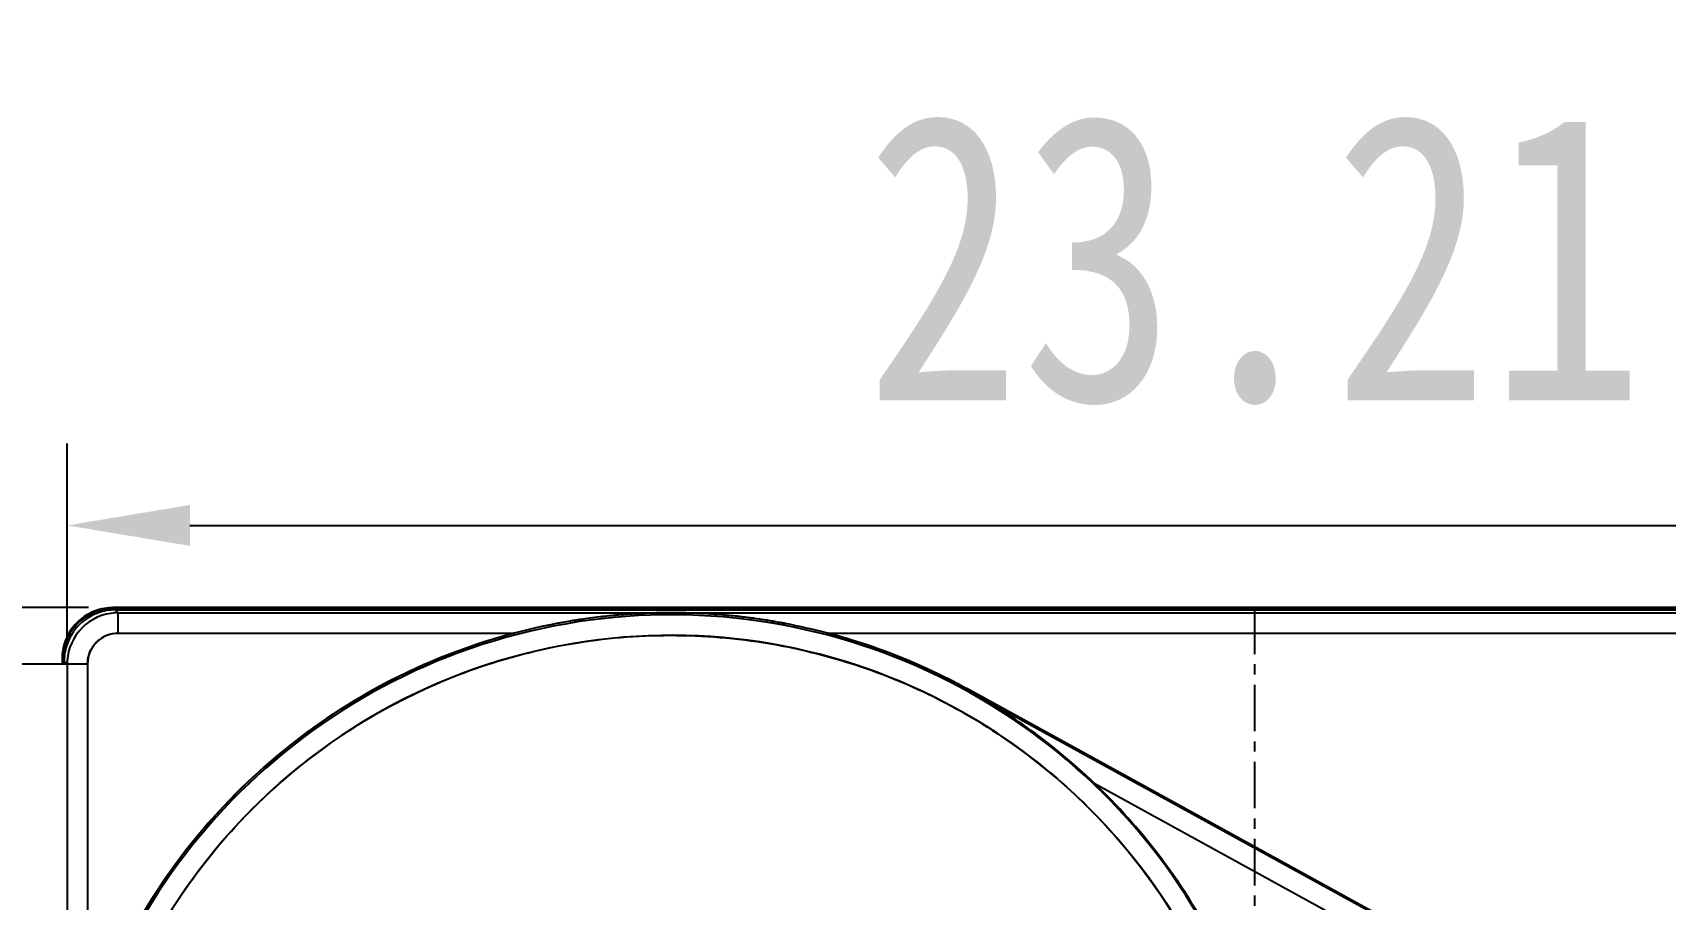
# Model space of a CAD drawing. Header units: inches. Extents: x 759 to 899, y 139 to 233.
# Drawn here: x 803.98 to 819.93, y 210.7 to 219.18 of the extents above; entities that cross this region are included whole.
import ezdxf

# ---------------------------------------------------------------- set-up
doc = ezdxf.new("R2010")
doc.units = ezdxf.units.IN
doc.header["$LTSCALE"] = 1.21
doc.header["$MEASUREMENT"] = 0
doc.header["$PDMODE"] = 3
doc.header["$PDSIZE"] = 0.3125
doc.linetypes.add('CENTER', pattern=[0.6, 0.375, -0.075, 0.075, -0.075])
doc.layers.get('0').update_dxf_attribs({"linetype": 'CONTINUOUS'})
doc.layers.get('Defpoints').update_dxf_attribs({"linetype": 'CONTINUOUS'})
doc.styles.get("Standard").update_dxf_attribs({"font": 'txt', "width": 0.8})
doc.dimstyles.new('lqq', dxfattribs={"dimscale": 0.8, "dimtxt": 3.5, "dimasz": 1.5, "dimexe": 1, "dimexo": 0.3, "dimgap": 1.5, "dimtad": 1, "dimtoh": 1, "dimdsep": 46, "dimtxsty": 'Standard', "dimcen": 2.5, "dimclrd": 4, "dimclre": 4, "dimclrt": 3, "dimazin": 2, "dimtfac": 0.714286, "dimtmove": 0, "dimatfit": 3, "dimfxl": 1, "dimtolj": 1, "dimtzin": 0, "dimlwd": -1, "dimlwe": -1, "dimarcsym": 0})

# ---------------------------------------------------------------- blocks, each defined once
blk = doc.blocks.new('*D0')
at = {"color": 4}
for p, q in [((799.668, 207.743), (799.668, 220.918)), ((832.168, 207.743), (832.168, 220.918)), ((800.868, 220.118), (830.968, 220.118))]:
    blk.add_line(p, q, dxfattribs=at)
for points in [[(800.868, 220.318), (800.868, 219.918), (799.668, 220.118)], [(830.968, 219.918), (830.968, 220.318), (832.168, 220.118)]]:
    blk.add_solid(points, dxfattribs=at)
at = {"layer": 'Defpoints', "color": 0}
for p in [(832.168, 220.118), (799.668, 207.503), (832.168, 207.503)]:
    blk.add_point(p, dxfattribs=at)
at = {"color": 3, "insert": (816.263, 222.718), "char_height": 2.8, "attachment_point": 5}
blk.add_mtext('\\A1;32.5', dxfattribs=at)
blk = doc.blocks.new('*D2')
at = {"color": 4}
for p, q in [((804.527, 213.554), (794.855, 213.554)), ((795.655, 212.354), (795.655, 202.653)), ((804.527, 201.453), (794.855, 201.453))]:
    blk.add_line(p, q, dxfattribs=at)
for points in [[(795.855, 212.354), (795.455, 212.354), (795.655, 213.554)], [(795.455, 202.653), (795.855, 202.653), (795.655, 201.453)]]:
    blk.add_solid(points, dxfattribs=at)
at = {"layer": 'Defpoints', "color": 0}
for p in [(804.767, 213.554), (795.655, 201.453), (804.767, 201.453)]:
    blk.add_point(p, dxfattribs=at)
at = {"color": 3, "insert": (793.055, 207.503), "char_height": 2.8, "attachment_point": 5, "rotation": 90}
blk.add_mtext('\\A1;12.1', dxfattribs=at)
blk = doc.blocks.new('*D3')
at = {"color": 4}
for p, q in [((804.317, 213.244), (804.317, 215.158)), ((827.529, 213.243), (827.529, 215.158)), ((805.517, 214.358), (826.329, 214.358))]:
    blk.add_line(p, q, dxfattribs=at)
for points in [[(805.517, 214.558), (805.517, 214.158), (804.317, 214.358)], [(826.329, 214.158), (826.329, 214.558), (827.529, 214.358)]]:
    blk.add_solid(points, dxfattribs=at)
at = {"layer": 'Defpoints', "color": 0}
for p in [(827.529, 214.358), (804.317, 213.004), (827.529, 213.003)]:
    blk.add_point(p, dxfattribs=at)
at = {"color": 3, "insert": (815.923, 216.958), "char_height": 2.8, "attachment_point": 5}
blk.add_mtext('\\A1;23.21', dxfattribs=at)

msp = doc.modelspace()

# ---------------------------------------------------------------- linework, layer by layer
at = {"color": 0, "linetype": 'Continuous'}
for p, q in [((827.068, 213.554), (804.767, 213.554)), ((804.774, 213.547), (804.817, 213.504)), ((827.061, 213.547), (804.774, 213.547)), ((804.788, 213.533), (827.047, 213.533)), ((804.817, 213.304), (804.817, 213.504)), ((804.817, 213.504), (820.506, 213.504)), ((804.817, 213.304), (808.685, 213.304)), ((811.75, 213.304), (820.506, 213.304)), ((804.307, 213.003), (800.668, 213.003)), ((804.267, 213.054), (804.267, 213.003)), ((804.274, 213.047), (804.274, 213.003)), ((804.274, 213.047), (804.312, 213.009)), ((804.288, 213.004), (804.288, 213.033)), ((804.317, 213.004), (804.317, 208.594)), ((804.317, 213.004), (804.517, 213.004)), ((804.517, 213.004), (804.517, 209.374)), ((813.107, 212.762), (813.103, 212.755)), ((813.103, 212.755), (817.888, 210.125)), ((817.892, 210.133), (813.107, 212.762)), ((814.351, 211.839), (816.849, 210.467))]:
    msp.add_line(p, q, dxfattribs=at)
at = {"color": 1, "linetype": 'CENTER'}
msp.add_line((815.918, 213.554), (815.918, 201.453), dxfattribs=at)
at = {"color": 0, "linetype": 'Continuous'}
for centre, radius, start, end in [((804.767, 213.054), 0.5, 106.4715, 163.5153), ((810.218, 207.503), 5.981, 28.1664, 171.7214), ((804.817, 213.004), 0.5, 93.1234, 176.8786), ((804.774, 213.047), 0.5, 106.9331, 134.5996), ((804.788, 213.033), 0.5, 106.9583, 134.72), ((804.766, 213.057), 0.497, 105.0042, 121.0854), ((804.773, 213.049), 0.497, 104.9958, 121.5279), ((804.787, 213.035), 0.497, 104.9959, 121.557), ((804.764, 213.065), 0.489, 104.9294, 106.416), ((804.771, 213.057), 0.489, 104.922, 106.8874), ((804.768, 213.047), 0.507, 95.0669, 104.868), ((804.767, 213.052), 0.502, 95.0098, 104.9897), ((804.785, 213.043), 0.489, 104.922, 106.9132), ((804.775, 213.04), 0.507, 95.0676, 104.8602), ((804.774, 213.045), 0.502, 95.0087, 104.9811), ((804.789, 213.026), 0.507, 95.0679, 104.8602), ((804.788, 213.031), 0.502, 95.0086, 104.9812), ((804.77, 213.027), 0.527, 90.2894, 95.111), ((804.767, 213.055), 0.499, 90.0049, 95.0184), ((804.774, 213.048), 0.499, 90.6537, 95.0158), ((804.791, 213.007), 0.526, 91.7406, 95.1152), ((804.788, 213.033), 0.5, 91.5504, 95.014), ((804.777, 213.017), 0.53, 90.2955, 90.9047), ((804.774, 213.052), 0.495, 89.9969, 90.649), ((804.817, 213.006), 0.499, 90.0041, 95.0178), ((804.791, 213.004), 0.529, 90.9204, 91.7437), ((804.788, 213.036), 0.496, 90.6654, 91.5479), ((804.791, 213.003), 0.53, 90.2959, 90.9204), ((804.788, 213.038), 0.495, 89.9968, 90.6653), ((804.817, 213.004), 0.5, 89.9987, 93.1234), ((804.817, 213.007), 0.497, 90.0023, 93.1459), ((810.224, 207.491), 6.014, 96.209, 97.1709), ((810.217, 207.514), 5.989, 96.167, 97.1328), ((810.23, 207.394), 6.11, 95.4349, 96.1668), ((810.223, 207.497), 6.007, 95.4645, 96.209), ((810.231, 207.379), 6.125, 94.7741, 95.4352), ((810.223, 207.499), 6.006, 94.7902, 95.4644), ((810.229, 207.409), 6.096, 93.6816, 94.7745), ((810.224, 207.492), 6.012, 93.6821, 94.7902), ((810.228, 207.431), 6.073, 93.5099, 93.681), ((810.224, 207.489), 6.015, 93.5095, 93.6822), ((810.226, 207.465), 6.039, 91.9052, 93.5112), ((810.224, 207.488), 6.016, 91.8971, 93.5095), ((810.224, 207.494), 6.01, 90.0581, 91.8973), ((810.223, 207.535), 5.969, 90.0539, 91.9058), ((810.212, 207.494), 6.01, 88.0951, 89.9419), ((810.212, 207.538), 5.966, 88.0856, 89.946), ((810.208, 207.435), 6.069, 85.1745, 88.0829), ((810.212, 207.489), 6.015, 85.1608, 88.0955), ((810.203, 207.367), 6.137, 84.551, 85.1789), ((810.212, 207.498), 6.006, 84.5189, 85.1605), ((810.206, 207.399), 6.106, 83.8052, 84.5522), ((810.212, 207.497), 6.007, 83.7596, 84.5188), ((810.211, 207.491), 6.014, 82.8136, 83.7596), ((810.218, 207.509), 5.994, 82.8567, 83.8058), ((804.764, 213.055), 0.497, 148.8779, 164.9952), ((804.772, 213.048), 0.497, 148.4467, 165.0036), ((804.774, 213.047), 0.5, 135.285, 163.0605), ((804.788, 213.033), 0.5, 135.3959, 163.0478), ((804.772, 213.049), 0.497, 134.6115, 135.2724), ((804.771, 213.05), 0.496, 134.6108, 135.273), ((804.786, 213.035), 0.497, 134.7326, 135.3839), ((804.785, 213.036), 0.496, 134.7321, 135.3846), ((804.817, 213.004), 0.3, 89.9987, 180.0014), ((810.218, 207.503), 6, 104.7961, 161.8372), ((810.218, 207.503), 6, 104.7966, 152.3301), ((810.228, 207.467), 6.038, 100.6559, 104.8001), ((810.227, 207.472), 6.033, 100.3852, 100.6557), ((810.16, 207.904), 5.595, 100.5129, 100.8046), ((810.159, 207.912), 5.587, 99.7624, 100.5114), ((810.227, 207.473), 6.031, 99.6913, 100.3852), ((810.226, 207.477), 6.028, 98.764, 99.6913), ((810.175, 207.819), 5.681, 98.7779, 99.7618), ((810.225, 207.48), 6.024, 98.0841, 98.764), ((810.189, 207.725), 5.777, 98.0696, 98.7786), ((810.225, 207.485), 6.02, 97.1709, 98.0841), ((810.203, 207.63), 5.873, 97.1329, 98.0689), ((810.211, 207.484), 6.02, 81.6597, 82.8136), ((810.235, 207.643), 5.86, 81.6721, 82.8576), ((810.21, 207.48), 6.025, 81.2256, 81.6598), ((810.249, 207.741), 5.761, 81.2159, 81.67), ((810.209, 207.476), 6.028, 80.1347, 81.2255), ((810.264, 207.833), 5.668, 80.0575, 81.2178), ((810.209, 207.473), 6.031, 79.613, 80.1347), ((810.28, 207.927), 5.572, 79.491, 80.0558), ((810.209, 207.471), 6.033, 79.2686, 79.613), ((810.274, 207.897), 5.603, 79.1187, 79.4896), ((810.208, 207.466), 6.038, 75.2001, 79.2684), ((810.209, 207.475), 6.029, 74.9808, 75.1932), ((810.218, 207.503), 6, 61.2138, 75.2038), ((804.774, 213.053), 0.507, 165.1316, 174.9327), ((804.769, 213.054), 0.502, 165.0097, 174.9902), ((804.781, 213.046), 0.507, 165.1394, 174.932), ((804.776, 213.047), 0.502, 165.0183, 174.9913), ((804.757, 213.058), 0.489, 163.5707, 165.0702), ((804.795, 213.032), 0.507, 165.1402, 174.9325), ((804.79, 213.033), 0.502, 165.0194, 174.9914), ((804.764, 213.05), 0.489, 163.1061, 165.0776), ((804.786, 213.034), 0.497, 148.4683, 165.0047), ((804.778, 213.036), 0.489, 163.093, 165.0784), ((810.218, 207.503), 5.78, 26.4281, 333.5718), ((804.818, 213.003), 0.301, 138.0155, 142.5063), ((804.818, 213.003), 0.302, 132.074, 138.0173), ((804.818, 213.003), 0.302, 129.5447, 132.0742), ((804.816, 213.006), 0.298, 108.7808, 126.1526), ((810.217, 207.501), 6.002, 61.5161, 74.9883), ((804.794, 213.051), 0.527, 174.8885, 179.7101), ((804.766, 213.054), 0.499, 174.9816, 179.9951), ((804.773, 213.047), 0.499, 174.9842, 179.3482), ((804.804, 213.044), 0.53, 179.0966, 179.704), ((804.769, 213.047), 0.495, 179.3529, 180.0031), ((804.787, 213.033), 0.499, 174.9844, 179.3281), ((804.818, 213.03), 0.53, 179.0782, 179.7046), ((804.783, 213.033), 0.495, 179.3328, 180.0032), ((804.815, 213.004), 0.499, 174.9805, 179.9939), ((804.817, 213.004), 0.5, 176.8786, 180.0014), ((804.814, 213.004), 0.497, 176.8559, 179.9997), ((810.205, 207.478), 6.028, 61.2244, 61.523), ((810.232, 207.53), 5.962, 54.5374, 61.2131), ((810.233, 207.531), 5.96, 46.2896, 54.537), ((810.302, 207.614), 5.852, 46.219, 54.618), ((810.187, 207.474), 6.033, 45.9376, 46.3505), ((810.218, 207.503), 5.991, 28.2427, 46.367), ((810.193, 207.48), 6.024, 42.345, 45.9387), ((810.225, 207.508), 5.982, 39.1783, 42.346), ((810.227, 207.51), 5.979, 35.5601, 39.1777), ((810.225, 207.509), 5.982, 32.2633, 35.5595)]:
    msp.add_arc(centre, radius, start, end, dxfattribs=at)
for points, start_tangent, end_tangent in [([(804.72, 213.288), (804.724, 213.29), (804.817, 213.304)], (0.947064, 0.321043), (0.999965, 0.008393)), ([(804.517, 213.004), (804.531, 213.097), (804.574, 213.181), (804.579, 213.187)], (0.007809, 0.99997), (0.608635, 0.79345)), ([(805.167, 210.315), (805.685, 211.09), (806.345, 211.794), (807.114, 212.379), (807.969, 212.828), (808.885, 213.128), (809.847, 213.272), (810.818, 213.252), (811.771, 213.071), (812.68, 212.733), (813.51, 212.254), (814.254, 211.641), (814.888, 210.908), (815.391, 210.081)], (0.486407, 0.873732), (0.447564, -0.894252))]:
    msp.add_spline(points, degree=3, dxfattribs=dict(at, start_tangent=start_tangent, end_tangent=end_tangent))

# ---------------------------------------------------------------- dimensions: what is measured, and where the dimension line sits
dim = msp.add_linear_dim(base=(832.168, 220.118), p1=(799.668, 207.503), p2=(832.168, 207.503), dimstyle='lqq')
dim.commit()
dim.dimension.update_dxf_attribs({"geometry": '*D0', "text_midpoint": (816.263, 220.118), "dimtype": 160})
dim = msp.add_linear_dim(base=(827.529, 214.358), p1=(804.317, 213.004), p2=(827.529, 213.003), dimstyle='lqq')
dim.commit()
dim.dimension.update_dxf_attribs({"geometry": '*D3', "text_midpoint": (815.923, 216.958)})
dim = msp.add_linear_dim(base=(795.655, 201.453), p1=(804.767, 213.554), p2=(804.767, 201.453), angle=90, dimstyle='lqq')
dim.commit()
dim.dimension.update_dxf_attribs({"geometry": '*D2', "text_midpoint": (793.055, 207.503)})

doc.saveas('drawing.dxf')
